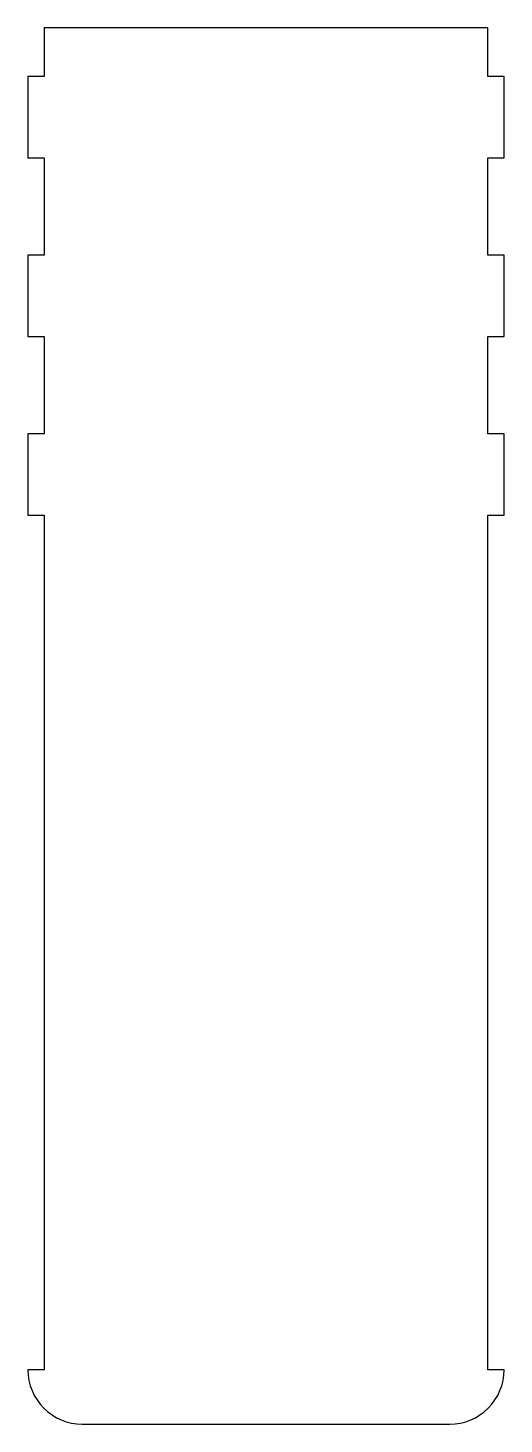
# Model space of a CAD drawing. Header units: millimetres. Extents: x -3 to 85, y -258 to 0.
import ezdxf

# ---------------------------------------------------------------- set-up
doc = ezdxf.new("R2010")
doc.units = ezdxf.units.MM

msp = doc.modelspace()

# ---------------------------------------------------------------- linework, layer by layer
msp.add_lwpolyline([(-3, -247.92, 0.414214), (7, -257.92), (75, -257.92, 0.414214), (85, -247.92), (82, -247.92), (82, -90), (85, -90), (85, -75), (82, -75), (82, -57), (85, -57), (85, -42), (82, -42), (82, -24), (85, -24), (85, -9), (82, -9), (82, 0), (0, 0), (0, -9), (-3, -9), (-3, -24), (0, -24), (0, -42), (-3, -42), (-3, -57), (0, -57), (0, -75), (-3, -75), (-3, -90), (0, -90), (0, -247.92)], format="xyb", close=True)

doc.saveas('drawing.dxf')
